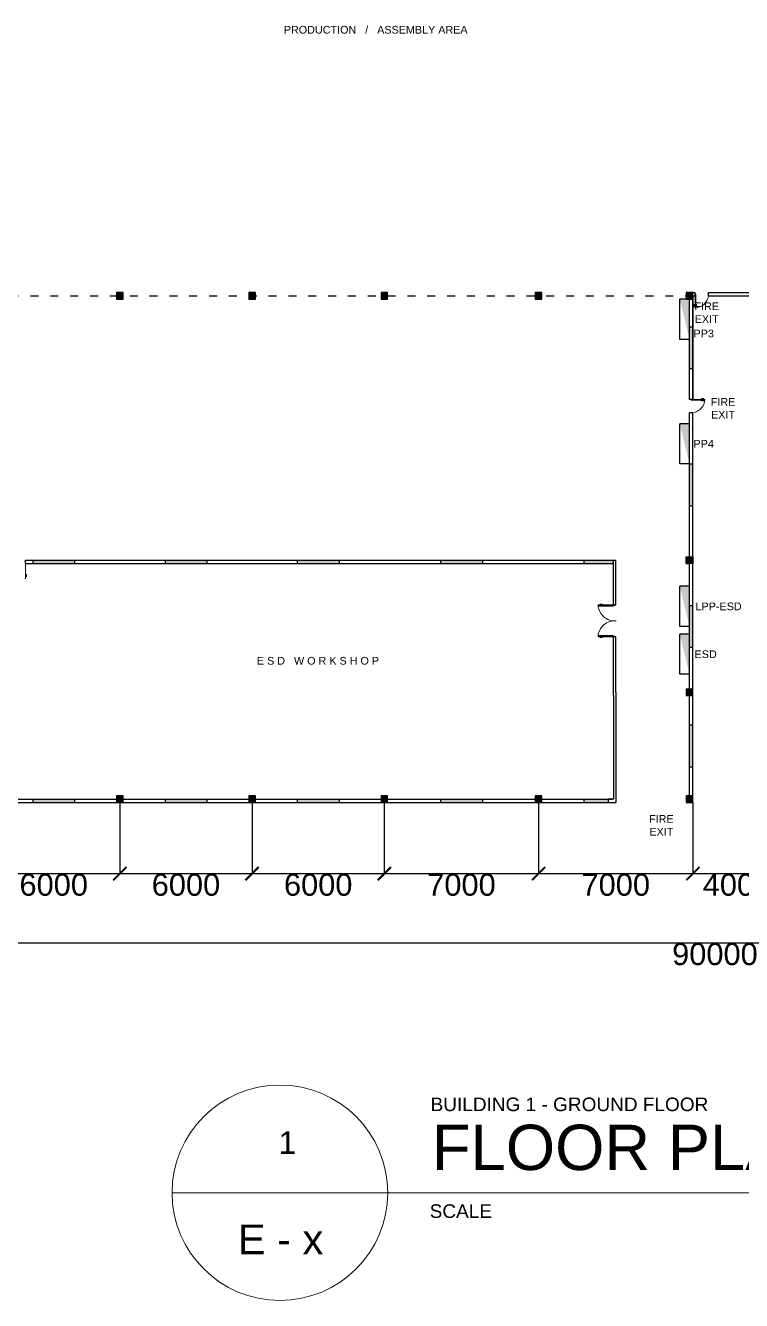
# Model space of a CAD drawing. Header units: millimetres. Extents: x 3339 to 2017737, y 4955 to 2748989.
# Drawn here: x 1005178 to 1037661, y 1216097 to 1273988 of the extents above; entities that cross this region are included whole.
import ezdxf

# ---------------------------------------------------------------- set-up
doc = ezdxf.new("R2010")
doc.units = ezdxf.units.MM
doc.header["$LTSCALE"] = 30
doc.linetypes.add('ACAD_ISO03W100', pattern=[30, 12, -18])
for name, color, linetype, lineweight in [('A-DETL-GENF', 92, 'Continuous', 13), ('A-DOOR', 31, 'Continuous', 13), ('MACH BLOCK', 41, 'Continuous', 5), ('TEXT MACHLAYOUT', 255, 'Continuous', 5)]:
    doc.layers.add(name, color=color, linetype=linetype, lineweight=lineweight)
doc.layers.add('broken line', color=7, linetype='ACAD_ISO03W100', plot=False)
for name, color, linetype in [('DIM LINES', 7, 'Continuous'), ('TEXT', 7, 'Continuous'), ('window', 92, 'Continuous')]:
    doc.layers.add(name, color=color, linetype=linetype)
doc.styles.get("Standard").update_dxf_attribs({"font": 'arial.ttf'})
doc.dimstyles.new('GREEN', dxfattribs={"dimtxt": 1000, "dimasz": 600, "dimexe": 0.18, "dimexo": 0.0625, "dimgap": 0.09, "dimtad": 2, "dimdec": 0, "dimzin": 0, "dimdsep": 46, "dimtxsty": 'Standard', "dimblk": 'ARCHTICK', "dimcen": 0.09, "dimclrd": 3, "dimclre": 3, "dimclrt": 2, "dimadec": 0, "dimazin": 0, "dimtfac": 1, "dimtdec": 0, "dimtofl": 0, "dimtmove": 0, "dimatfit": 3, "dimfxl": 1, "dimtolj": 1, "dimtzin": 0, "dimarcsym": 0})

# ---------------------------------------------------------------- blocks, each defined once
blk = doc.blocks.new('_ArchTick')
at = {"color": 0, "linetype": 'ByBlock', "const_width": 0.15}
blk.add_lwpolyline([(-0.5, -0.5), (0.5, 0.5)], dxfattribs=at)
blk = doc.blocks.new('*D885')
at = {"layer": 'Defpoints', "color": 0, "transparency": 16777216}
for p in [(991457, 1238709), (1081457, 1238709), (1081457, 1232330)]:
    blk.add_point(p, dxfattribs=at)
at = {"layer": 'DIM LINES', "color": 3, "linetype": 'ByBlock', "lineweight": -2, "transparency": 16777216}
for p, q in [((991457, 1238709), (991457, 1232329)), ((1081457, 1238709), (1081457, 1232329)), ((991457, 1232330), (1081457, 1232330))]:
    blk.add_line(p, q, dxfattribs=at)
at = {"layer": 'DIM LINES', "color": 3, "lineweight": -2, "transparency": 16777216, "xscale": 600, "yscale": 600, "zscale": 600, "rotation": 180}
blk.add_blockref('_ArchTick', (991457, 1232330), dxfattribs=at)
at = {"layer": 'DIM LINES', "color": 3, "lineweight": -2, "transparency": 16777216, "xscale": 600, "yscale": 600, "zscale": 600}
blk.add_blockref('_ArchTick', (1081457, 1232330), dxfattribs=at)
at = {"layer": 'DIM LINES', "color": 2, "transparency": 16777216, "insert": (1036457, 1231819), "char_height": 1000, "attachment_point": 5}
blk.add_mtext('\\A1;90000', dxfattribs=at)
blk = doc.blocks.new('*D802')
at = {"layer": 'Defpoints', "color": 0, "transparency": 16777216}
for p in [(1003457, 1238709), (1009457, 1238709), (1009457, 1235479)]:
    blk.add_point(p, dxfattribs=at)
at = {"layer": 'DIM LINES', "color": 3, "linetype": 'ByBlock', "lineweight": -2, "transparency": 16777216}
for p, q in [((1003457, 1238709), (1003457, 1235479)), ((1009457, 1238709), (1009457, 1235479)), ((1003457, 1235479), (1009457, 1235479))]:
    blk.add_line(p, q, dxfattribs=at)
at = {"layer": 'DIM LINES', "color": 3, "lineweight": -2, "transparency": 16777216, "xscale": 600, "yscale": 600, "zscale": 600, "rotation": 180}
blk.add_blockref('_ArchTick', (1003457, 1235479), dxfattribs=at)
at = {"layer": 'DIM LINES', "color": 3, "lineweight": -2, "transparency": 16777216, "xscale": 600, "yscale": 600, "zscale": 600}
blk.add_blockref('_ArchTick', (1009457, 1235479), dxfattribs=at)
at = {"layer": 'DIM LINES', "color": 2, "transparency": 16777216, "insert": (1006457, 1234968), "char_height": 1000, "attachment_point": 5}
blk.add_mtext('\\A1;6000', dxfattribs=at)
blk = doc.blocks.new('*D803')
at = {"layer": 'Defpoints', "color": 0, "transparency": 16777216}
for p in [(1009457, 1238709), (1015457, 1238709), (1015457, 1235479)]:
    blk.add_point(p, dxfattribs=at)
at = {"layer": 'DIM LINES', "color": 3, "linetype": 'ByBlock', "lineweight": -2, "transparency": 16777216}
for p, q in [((1009457, 1238709), (1009457, 1235479)), ((1015457, 1238709), (1015457, 1235479)), ((1009457, 1235479), (1015457, 1235479))]:
    blk.add_line(p, q, dxfattribs=at)
at = {"layer": 'DIM LINES', "color": 3, "lineweight": -2, "transparency": 16777216, "xscale": 600, "yscale": 600, "zscale": 600, "rotation": 180}
blk.add_blockref('_ArchTick', (1009457, 1235479), dxfattribs=at)
at = {"layer": 'DIM LINES', "color": 3, "lineweight": -2, "transparency": 16777216, "xscale": 600, "yscale": 600, "zscale": 600}
blk.add_blockref('_ArchTick', (1015457, 1235479), dxfattribs=at)
at = {"layer": 'DIM LINES', "color": 2, "transparency": 16777216, "insert": (1012457, 1234968), "char_height": 1000, "attachment_point": 5}
blk.add_mtext('\\A1;6000', dxfattribs=at)
blk = doc.blocks.new('*D804')
at = {"layer": 'Defpoints', "color": 0, "transparency": 16777216}
for p in [(1015457, 1238709), (1021457, 1238709), (1021457, 1235479)]:
    blk.add_point(p, dxfattribs=at)
at = {"layer": 'DIM LINES', "color": 3, "linetype": 'ByBlock', "lineweight": -2, "transparency": 16777216}
for p, q in [((1015457, 1238709), (1015457, 1235479)), ((1021457, 1238709), (1021457, 1235479)), ((1015457, 1235479), (1021457, 1235479))]:
    blk.add_line(p, q, dxfattribs=at)
at = {"layer": 'DIM LINES', "color": 3, "lineweight": -2, "transparency": 16777216, "xscale": 600, "yscale": 600, "zscale": 600, "rotation": 180}
blk.add_blockref('_ArchTick', (1015457, 1235479), dxfattribs=at)
at = {"layer": 'DIM LINES', "color": 3, "lineweight": -2, "transparency": 16777216, "xscale": 600, "yscale": 600, "zscale": 600}
blk.add_blockref('_ArchTick', (1021457, 1235479), dxfattribs=at)
at = {"layer": 'DIM LINES', "color": 2, "transparency": 16777216, "insert": (1018457, 1234968), "char_height": 1000, "attachment_point": 5}
blk.add_mtext('\\A1;6000', dxfattribs=at)
blk = doc.blocks.new('*D805')
at = {"layer": 'Defpoints', "color": 0, "transparency": 16777216}
for p in [(1021457, 1238709), (1028457, 1238709), (1028457, 1235479)]:
    blk.add_point(p, dxfattribs=at)
at = {"layer": 'DIM LINES', "color": 3, "linetype": 'ByBlock', "lineweight": -2, "transparency": 16777216}
for p, q in [((1021457, 1238709), (1021457, 1235479)), ((1028457, 1238709), (1028457, 1235479)), ((1021457, 1235479), (1028457, 1235479))]:
    blk.add_line(p, q, dxfattribs=at)
at = {"layer": 'DIM LINES', "color": 3, "lineweight": -2, "transparency": 16777216, "xscale": 600, "yscale": 600, "zscale": 600, "rotation": 180}
blk.add_blockref('_ArchTick', (1021457, 1235479), dxfattribs=at)
at = {"layer": 'DIM LINES', "color": 3, "lineweight": -2, "transparency": 16777216, "xscale": 600, "yscale": 600, "zscale": 600}
blk.add_blockref('_ArchTick', (1028457, 1235479), dxfattribs=at)
at = {"layer": 'DIM LINES', "color": 2, "transparency": 16777216, "insert": (1024957, 1234968), "char_height": 1000, "attachment_point": 5}
blk.add_mtext('\\A1;7000', dxfattribs=at)
blk = doc.blocks.new('*D806')
at = {"layer": 'Defpoints', "color": 0, "transparency": 16777216}
for p in [(1028457, 1238709), (1035457, 1238709), (1035457, 1235479)]:
    blk.add_point(p, dxfattribs=at)
at = {"layer": 'DIM LINES', "color": 3, "linetype": 'ByBlock', "lineweight": -2, "transparency": 16777216}
for p, q in [((1028457, 1238709), (1028457, 1235479)), ((1035457, 1238709), (1035457, 1235479)), ((1028457, 1235479), (1035457, 1235479))]:
    blk.add_line(p, q, dxfattribs=at)
at = {"layer": 'DIM LINES', "color": 3, "lineweight": -2, "transparency": 16777216, "xscale": 600, "yscale": 600, "zscale": 600, "rotation": 180}
blk.add_blockref('_ArchTick', (1028457, 1235479), dxfattribs=at)
at = {"layer": 'DIM LINES', "color": 3, "lineweight": -2, "transparency": 16777216, "xscale": 600, "yscale": 600, "zscale": 600}
blk.add_blockref('_ArchTick', (1035457, 1235479), dxfattribs=at)
at = {"layer": 'DIM LINES', "color": 2, "transparency": 16777216, "insert": (1031957, 1234968), "char_height": 1000, "attachment_point": 5}
blk.add_mtext('\\A1;7000', dxfattribs=at)
blk = doc.blocks.new('*D807')
at = {"layer": 'Defpoints', "color": 0, "transparency": 16777216}
for p in [(1035457, 1238709), (1039457, 1238709), (1039457, 1235479)]:
    blk.add_point(p, dxfattribs=at)
at = {"layer": 'DIM LINES', "color": 3, "linetype": 'ByBlock', "lineweight": -2, "transparency": 16777216}
for p, q in [((1035457, 1238709), (1035457, 1235479)), ((1039457, 1238709), (1039457, 1235479)), ((1035457, 1235479), (1039457, 1235479))]:
    blk.add_line(p, q, dxfattribs=at)
at = {"layer": 'DIM LINES', "color": 3, "lineweight": -2, "transparency": 16777216, "xscale": 600, "yscale": 600, "zscale": 600, "rotation": 180}
blk.add_blockref('_ArchTick', (1035457, 1235479), dxfattribs=at)
at = {"layer": 'DIM LINES', "color": 3, "lineweight": -2, "transparency": 16777216, "xscale": 600, "yscale": 600, "zscale": 600}
blk.add_blockref('_ArchTick', (1039457, 1235479), dxfattribs=at)
at = {"layer": 'DIM LINES', "color": 2, "transparency": 16777216, "insert": (1037457, 1234968), "char_height": 1000, "attachment_point": 5}
blk.add_mtext('\\A1;4000', dxfattribs=at)
blk = doc.blocks.new('Poste with lines')
h = blk.add_hatch(color=2)
h.dxf.hatch_style = 1
h.paths.add_polyline_path([(13203, 12318), (12903, 12318), (12903, 12018), (13203, 12018)])
at = {"color": 0}
for p, q in [((12903, 12018), (12903, 12318)), ((12903, 12318), (13203, 12318)), ((12903, 12018), (12903, 12168)), ((13203, 12318), (13203, 12018)), ((12903, 12018), (13053, 12018)), ((13053, 12018), (12903, 12018)), ((13203, 12018), (12903, 12018))]:
    blk.add_line(p, q, dxfattribs=at)

msp = doc.modelspace()

# ---------------------------------------------------------------- hatches: boundary and pattern name
h = msp.add_hatch(color=2)
h.dxf.hatch_style = 1
h.paths.add_polyline_path([(1009606.627, 1261859.357), (1009306.627, 1261859.357), (1009306.627, 1261559.357), (1009606.627, 1261559.357)])
h = msp.add_hatch(color=2)
h.dxf.hatch_style = 1
h.paths.add_polyline_path([(1015606.627, 1261859.357), (1015306.627, 1261859.357), (1015306.627, 1261559.357), (1015606.627, 1261559.357)])
h = msp.add_hatch(color=2)
h.dxf.hatch_style = 1
h.paths.add_polyline_path([(1021606.627, 1261859.357), (1021306.627, 1261859.357), (1021306.627, 1261559.357), (1021606.627, 1261559.357)])
h = msp.add_hatch(color=2)
h.dxf.hatch_style = 1
h.paths.add_polyline_path([(1028606.627, 1261859.357), (1028306.627, 1261859.357), (1028306.627, 1261559.357), (1028606.627, 1261559.357)])
at = {"true_color": 0xf8d731}
h = msp.add_hatch(color=40, dxfattribs=at)
h.dxf.hatch_style = 1
h.paths.add_polyline_path([(1035306.627, 1261559.177), (1034856.627, 1261559.177), (1035306.627, 1259734.177)])
h = msp.add_hatch(color=2)
h.dxf.hatch_style = 1
h.paths.add_polyline_path([(1035456.627, 1261859.357), (1035156.627, 1261859.357), (1035156.627, 1261559.357), (1035456.627, 1261559.357)])
h = msp.add_hatch(color=40, dxfattribs=at)
h.dxf.hatch_style = 1
h.paths.add_polyline_path([(1035306.627, 1255907.709), (1034856.627, 1255907.709), (1035306.627, 1254082.709)])
h = msp.add_hatch(color=40, dxfattribs=at)
h.dxf.hatch_style = 1
h.paths.add_polyline_path([(1035306.627, 1248525.133), (1034856.627, 1248525.133), (1035306.627, 1246700.133)])
h = msp.add_hatch(color=40, dxfattribs=at)
h.dxf.hatch_style = 1
h.paths.add_polyline_path([(1035306.627, 1246353.152), (1034856.627, 1246353.152), (1035306.627, 1244528.152)])
h = msp.add_hatch(color=2)
h.dxf.hatch_style = 1
h.paths.add_polyline_path([(1035456.627, 1243859.357), (1035156.627, 1243859.357), (1035156.627, 1243559.357), (1035456.627, 1243559.357)])
h = msp.add_hatch(color=2)
h.dxf.hatch_style = 1
h.paths.add_polyline_path([(1009606.627, 1239009.357), (1009306.627, 1239009.357), (1009306.627, 1238709.357), (1009606.627, 1238709.357)])
h = msp.add_hatch(color=2)
h.dxf.hatch_style = 1
h.paths.add_polyline_path([(1015606.627, 1239009.357), (1015306.627, 1239009.357), (1015306.627, 1238709.357), (1015606.627, 1238709.357)])
h = msp.add_hatch(color=2)
h.dxf.hatch_style = 1
h.paths.add_polyline_path([(1021606.627, 1239009.357), (1021306.627, 1239009.357), (1021306.627, 1238709.357), (1021606.627, 1238709.357)])
h = msp.add_hatch(color=2)
h.dxf.hatch_style = 1
h.paths.add_polyline_path([(1028606.627, 1239009.357), (1028306.627, 1239009.357), (1028306.627, 1238709.357), (1028606.627, 1238709.357)])
h = msp.add_hatch(color=2)
h.dxf.hatch_style = 1
h.paths.add_polyline_path([(1035456.627, 1239009.357), (1035156.627, 1239009.357), (1035156.627, 1238709.357), (1035456.627, 1238709.357)])
at = {"layer": 'window'}
h = msp.add_hatch(dxfattribs=at)
h.set_pattern_fill('ANSI31', color=256)
h.set_pattern_definition([(45, (990403.13611, 1250192.71543), (-0.08838834765, 0.08838834765), [])])
h.paths.add_polyline_path([(1035456.627, 1260310.826), (1035306.627, 1260310.826), (1035306.627, 1258410.826), (1035456.627, 1258410.826)])
h = msp.add_hatch(dxfattribs=at)
h.set_pattern_fill('ANSI31', color=256)
h.set_pattern_definition([(45, (990403.13611, 1243964.77762), (-0.08838834765, 0.08838834765), [])])
h.paths.add_polyline_path([(1035456.627, 1254082.889), (1035306.627, 1254082.889), (1035306.627, 1252182.889), (1035456.627, 1252182.889)])
h = msp.add_hatch(color=256, dxfattribs=at)
h.dxf.hatch_style = 1
h.paths.add_polyline_path([(995406.627, 1238859.357), (993506.627, 1238859.357), (993506.627, 1238709.357), (995406.627, 1238709.357)])
h.paths.add_polyline_path([(1001406.627, 1238859.357), (999506.627, 1238859.357), (999506.627, 1238709.357), (1000456.627, 1238709.357), (1001406.627, 1238709.357)])
h.paths.add_polyline_path([(1007406.627, 1238859.357), (1005506.627, 1238859.357), (1005506.627, 1238709.357), (1007406.627, 1238709.357)])
h.paths.add_polyline_path([(1013406.627, 1238859.357), (1011506.627, 1238859.357), (1011506.627, 1238709.357), (1013406.627, 1238709.357)])
h.paths.add_polyline_path([(1019406.627, 1238859.357), (1017506.627, 1238859.357), (1017506.627, 1238709.357), (1019406.627, 1238709.357)])
h.paths.add_polyline_path([(1025906.627, 1238859.357), (1024006.627, 1238859.357), (1024006.627, 1238709.357), (1025906.627, 1238709.357)])
h.paths.add_polyline_path([(1031606.627, 1238859.357), (1030506.627, 1238859.357), (1030506.627, 1238709.357), (1031606.627, 1238709.357)])
h.paths.add_polyline_path([(1031856.627, 1249709.357), (1030506.627, 1249709.357), (1030506.627, 1249559.357), (1031856.627, 1249559.357)])
h.paths.add_polyline_path([(1025906.627, 1249709.357), (1024006.627, 1249709.357), (1024006.627, 1249559.357), (1025906.627, 1249559.357)])
h.paths.add_polyline_path([(1019406.627, 1249709.357), (1017506.627, 1249709.357), (1017506.627, 1249559.357), (1019406.627, 1249559.357)])
h.paths.add_polyline_path([(1013406.627, 1249709.357), (1011506.627, 1249709.357), (1011506.627, 1249559.357), (1013406.627, 1249559.357)])
h.paths.add_polyline_path([(1007406.627, 1249709.357), (1005506.627, 1249709.357), (1005506.627, 1249559.357), (1007406.627, 1249559.357)])
h.paths.add_polyline_path([(1000051.358, 1249709.357), (997606.627, 1249709.357), (997606.627, 1249559.357), (1000051.358, 1249559.357)])
h = msp.add_hatch(dxfattribs=at)
h.set_pattern_fill('ANSI31', color=256)
h.set_pattern_definition([(45, (990403.13611, 1237541.24652), (-0.08838834765, 0.08838834765), [])])
h.paths.add_polyline_path([(1035456.627, 1247659.357), (1035306.627, 1247659.357), (1035306.627, 1245759.357), (1035456.627, 1245759.357)])
h = msp.add_hatch(dxfattribs=at)
h.set_pattern_fill('ANSI31', color=256)
h.set_pattern_definition([(45, (990403.13611, 1232116.24652), (-0.08838834765, 0.08838834765), [])])
h.paths.add_polyline_path([(1035456.627, 1242234.357), (1035306.627, 1242234.357), (1035306.627, 1240334.357), (1035456.627, 1240334.357)])

# ---------------------------------------------------------------- linework, layer by layer
for p, q in [((1034856.627, 1259734.177), (1034856.627, 1261559.177)), ((1035306.627, 1261559.177), (1034856.627, 1261559.177)), ((1035306.627, 1261709.357), (1035456.627, 1261709.357)), ((1035306.627, 1259734.177), (1035306.627, 1261559.177)), ((1035456.627, 1261709.357), (1035456.627, 1261559.357)), ((1035456.627, 1261709.357), (1035556.627, 1261709.357)), ((1035456.627, 1261559.357), (1035456.627, 1257012.295)), ((1035556.627, 1261709.357), (1035556.627, 1261859.357)), ((1036162.503, 1261709.357), (1036162.503, 1261859.357)), ((1035306.627, 1259734.177), (1034856.627, 1259734.177)), ((1035456.627, 1257012.295), (1035306.627, 1257012.295)), ((1035456.627, 1256406.42), (1035306.627, 1256406.42)), ((1034856.627, 1254082.709), (1034856.627, 1255907.709)), ((1035306.627, 1255907.709), (1034856.627, 1255907.709)), ((1035306.627, 1254082.709), (1035306.627, 1255907.709)), ((1035306.627, 1254082.709), (1034856.627, 1254082.709)), ((1005178.127, 1249559.357), (1005178.127, 1249709.357)), ((1005178.127, 1249709.357), (1005206.627, 1249709.357)), ((1005206.627, 1249559.357), (1005178.127, 1249559.357)), ((1034856.627, 1246700.133), (1034856.627, 1248525.133)), ((1035306.627, 1248525.133), (1034856.627, 1248525.133)), ((1035306.627, 1246700.133), (1035306.627, 1248525.133)), ((1031856.627, 1247709.357), (1031856.627, 1247680.857)), ((1031856.627, 1247680.857), (1031956.627, 1247680.857)), ((1031956.627, 1247680.857), (1031956.627, 1247709.357)), ((1035306.627, 1246700.133), (1034856.627, 1246700.133)), ((1031856.627, 1246237.857), (1031856.627, 1246209.357)), ((1031956.627, 1246209.357), (1031956.627, 1246237.857)), ((1034856.627, 1244528.152), (1034856.627, 1246353.152)), ((1035306.627, 1246353.152), (1034856.627, 1246353.152)), ((1035306.627, 1244528.152), (1035306.627, 1246353.152)), ((1035306.627, 1244528.152), (1034856.627, 1244528.152)), ((1035456.627, 1243859.357), (1035306.627, 1243859.357)), ((1035456.627, 1243709.357), (1035456.627, 1243859.357)), ((1035456.627, 1243559.357), (1035456.627, 1243709.357)), ((1035456.627, 1239009.357), (1035456.627, 1243559.357)), ((991456.627, 1238709.357), (1031956.627, 1238709.357)), ((1021456.627, 1238709.357), (1028456.627, 1238709.357)), ((1035306.627, 1238709.357), (1035456.627, 1238709.357))]:
    msp.add_line(p, q)
at = {"color": 0}
for p, q in [((1035306.627, 1257012.295), (1035306.627, 1261859.357)), ((1035306.627, 1261859.357), (1035556.627, 1261859.357)), ((1035456.627, 1257012.295), (1035456.627, 1261709.357)), ((1035456.627, 1261709.357), (1035556.627, 1261709.357)), ((1036162.503, 1261859.357), (1039456.627, 1261859.357)), ((1036162.503, 1261709.357), (1039456.627, 1261709.357)), ((1035306.627, 1238709.357), (1035306.627, 1256406.42)), ((1035456.627, 1238709.357), (1035456.627, 1256406.42)), ((1005178.127, 1249559.357), (1031856.627, 1249559.357)), ((1005206.627, 1249709.357), (1031956.627, 1249709.357)), ((1031856.627, 1247709.357), (1031856.627, 1249709.357)), ((1031956.627, 1247709.357), (1031956.627, 1249709.357)), ((1031856.627, 1243559.357), (1031856.627, 1246237.857)), ((1031956.627, 1246237.857), (1031856.627, 1246237.857)), ((1031956.627, 1243709.357), (1031956.627, 1246237.857)), ((1031856.627, 1243559.357), (1031856.627, 1238859.357)), ((1031956.627, 1243709.357), (1031956.627, 1238709.357)), ((1035456.627, 1239009.357), (1035306.627, 1239009.357)), ((1035456.627, 1238859.357), (1035456.627, 1239009.357)), ((991456.627, 1238709.357), (1031956.627, 1238709.357)), ((1003606.627, 1238859.357), (1031806.627, 1238859.357)), ((1031856.627, 1238859.357), (1031606.627, 1238859.357)), ((1035306.627, 1238859.357), (1035456.627, 1238859.357)), ((1035306.627, 1238709.357), (1035456.627, 1238709.357)), ((1035306.627, 1238709.357), (1035456.627, 1238709.357))]:
    msp.add_line(p, q, dxfattribs=at)
for points in [[(1009606.627, 1261859.357), (1009306.627, 1261859.357), (1009306.627, 1261559.357), (1009606.627, 1261559.357), (1009606.627, 1261859.357)], [(1015606.627, 1261859.357), (1015306.627, 1261859.357), (1015306.627, 1261559.357), (1015606.627, 1261559.357), (1015606.627, 1261859.357)], [(1021606.627, 1261859.357), (1021306.627, 1261859.357), (1021306.627, 1261559.357), (1021606.627, 1261559.357), (1021606.627, 1261859.357)], [(1028606.627, 1261859.357), (1028306.627, 1261859.357), (1028306.627, 1261559.357), (1028606.627, 1261559.357), (1028606.627, 1261859.357)], [(1035456.627, 1261859.357), (1035156.627, 1261859.357), (1035156.627, 1261559.357), (1035456.627, 1261559.357), (1035456.627, 1261859.357)], [(1035456.627, 1243859.357), (1035156.627, 1243859.357), (1035156.627, 1243559.357), (1035456.627, 1243559.357), (1035456.627, 1243859.357)], [(1009606.627, 1239009.357), (1009306.627, 1239009.357), (1009306.627, 1238709.357), (1009606.627, 1238709.357), (1009606.627, 1239009.357)], [(1015606.627, 1239009.357), (1015306.627, 1239009.357), (1015306.627, 1238709.357), (1015606.627, 1238709.357), (1015606.627, 1239009.357)], [(1021606.627, 1239009.357), (1021306.627, 1239009.357), (1021306.627, 1238709.357), (1021606.627, 1238709.357), (1021606.627, 1239009.357)], [(1028606.627, 1239009.357), (1028306.627, 1239009.357), (1028306.627, 1238709.357), (1028606.627, 1238709.357), (1028606.627, 1239009.357)], [(1035456.627, 1239009.357), (1035156.627, 1239009.357), (1035156.627, 1238709.357), (1035456.627, 1238709.357), (1035456.627, 1239009.357)]]:
    msp.add_lwpolyline(points, close=True)
at = {"layer": 'A-DETL-GENF'}
for p, q in [((1035518.527, 1261324.95), (1035518.527, 1261263.145)), ((1035532.898, 1261324.95), (1035518.527, 1261324.95)), ((1035527.112, 1261316.059), (1035518.527, 1261324.645)), ((1035518.527, 1261263.145), (1035527.112, 1261263.145)), ((1035528.052, 1261263.145), (1035518.527, 1261263.145)), ((1035518.527, 1261263.145), (1035518.527, 1261234.57)), ((1035518.527, 1261234.57), (1035528.052, 1261234.57)), ((1035527.112, 1261263.145), (1035527.112, 1261316.059)), ((1035527.112, 1261316.059), (1035532.898, 1261316.059)), ((1035528.052, 1261234.57), (1035528.052, 1261263.145)), ((1035528.052, 1261260.764), (1035528.052, 1261236.951)), ((1035551.864, 1261260.764), (1035528.052, 1261260.764)), ((1035528.052, 1261236.951), (1035551.864, 1261236.951)), ((1035532.898, 1261316.059), (1035532.898, 1261324.95)), ((1035556.627, 1261291.72), (1035551.864, 1261286.957)), ((1035551.864, 1261286.957), (1035551.864, 1261210.757)), ((1035551.864, 1261236.951), (1035551.864, 1261260.764)), ((1035551.864, 1261210.757), (1035556.627, 1261205.995)), ((1035556.627, 1261205.995), (1035556.627, 1261291.72)), ((1035591.389, 1261286.957), (1035586.627, 1261291.72)), ((1035586.627, 1261291.72), (1035586.627, 1261205.995)), ((1035586.627, 1261205.995), (1035591.389, 1261210.757)), ((1035591.389, 1261210.757), (1035591.389, 1261286.957)), ((1035615.202, 1261260.764), (1035591.389, 1261260.764)), ((1035591.389, 1261260.764), (1035591.389, 1261236.951)), ((1035591.389, 1261236.951), (1035615.202, 1261236.951)), ((1035624.727, 1261324.95), (1035610.356, 1261324.95)), ((1035610.356, 1261324.95), (1035610.356, 1261316.059)), ((1035610.356, 1261316.059), (1035616.142, 1261316.059)), ((1035615.202, 1261263.145), (1035615.202, 1261234.57)), ((1035624.727, 1261263.145), (1035615.202, 1261263.145)), ((1035615.202, 1261236.951), (1035615.202, 1261260.764)), ((1035615.202, 1261234.57), (1035624.727, 1261234.57)), ((1035616.142, 1261316.059), (1035624.727, 1261324.645)), ((1035616.142, 1261316.059), (1035616.142, 1261263.145)), ((1035616.142, 1261263.145), (1035624.727, 1261263.145)), ((1035624.727, 1261263.145), (1035624.727, 1261324.95)), ((1035624.727, 1261234.57), (1035624.727, 1261263.145)), ((1035841.034, 1257050.395), (1035902.839, 1257050.395)), ((1035841.034, 1257036.025), (1035841.034, 1257050.395)), ((1035849.925, 1257036.025), (1035841.034, 1257036.025)), ((1035841.034, 1256944.195), (1035841.034, 1256958.566)), ((1035841.034, 1256958.566), (1035849.925, 1256958.566)), ((1035902.839, 1256944.195), (1035841.034, 1256944.195)), ((1035849.925, 1257041.81), (1035841.34, 1257050.395)), ((1035849.925, 1256952.781), (1035841.34, 1256944.195)), ((1035902.839, 1257041.81), (1035849.925, 1257041.81)), ((1035849.925, 1257041.81), (1035849.925, 1257036.025)), ((1035849.925, 1256958.566), (1035849.925, 1256952.781)), ((1035849.925, 1256952.781), (1035902.839, 1256952.781)), ((1035874.264, 1257012.295), (1035879.027, 1257017.058)), ((1035959.989, 1257012.295), (1035874.264, 1257012.295)), ((1035879.027, 1256977.533), (1035874.264, 1256982.295)), ((1035874.264, 1256982.295), (1035959.989, 1256982.295)), ((1035879.027, 1257017.058), (1035955.227, 1257017.058)), ((1035955.227, 1256977.533), (1035879.027, 1256977.533)), ((1035902.839, 1257050.395), (1035902.839, 1257041.81)), ((1035902.839, 1257040.87), (1035902.839, 1257050.395)), ((1035902.839, 1257050.395), (1035931.414, 1257050.395)), ((1035931.414, 1257040.87), (1035902.839, 1257040.87)), ((1035902.839, 1256953.72), (1035931.414, 1256953.72)), ((1035902.839, 1256944.195), (1035902.839, 1256953.72)), ((1035902.839, 1256952.781), (1035902.839, 1256944.195)), ((1035931.414, 1256944.195), (1035902.839, 1256944.195)), ((1035905.221, 1257040.87), (1035929.033, 1257040.87)), ((1035905.221, 1257017.058), (1035905.221, 1257040.87)), ((1035929.033, 1257017.058), (1035905.221, 1257017.058)), ((1035905.221, 1256953.72), (1035905.221, 1256977.533)), ((1035905.221, 1256977.533), (1035929.033, 1256977.533)), ((1035929.033, 1256953.72), (1035905.221, 1256953.72)), ((1035929.033, 1257040.87), (1035929.033, 1257017.058)), ((1035929.033, 1256977.533), (1035929.033, 1256953.72)), ((1035931.414, 1257050.395), (1035931.414, 1257040.87)), ((1035931.414, 1256953.72), (1035931.414, 1256944.195)), ((1035955.227, 1257017.058), (1035959.989, 1257012.295)), ((1035959.989, 1256982.295), (1035955.227, 1256977.533)), ((1005178.127, 1248944.62), (1005178.127, 1249030.345)), ((1005178.127, 1249030.345), (1005182.889, 1249025.582)), ((1005182.889, 1248949.382), (1005178.127, 1248944.62)), ((1005182.889, 1249025.582), (1005182.889, 1248949.382)), ((1005182.889, 1248975.576), (1005182.889, 1248999.389)), ((1005182.889, 1248999.389), (1005206.702, 1248999.389)), ((1005206.702, 1248975.576), (1005182.889, 1248975.576)), ((1005201.856, 1249054.684), (1005201.856, 1249063.575)), ((1005201.856, 1249063.575), (1005216.227, 1249063.575)), ((1005207.642, 1249054.684), (1005201.856, 1249054.684)), ((1005206.702, 1249001.77), (1005216.227, 1249001.77)), ((1005206.702, 1248973.195), (1005206.702, 1249001.77)), ((1005206.702, 1248999.389), (1005206.702, 1248975.576)), ((1005216.227, 1248973.195), (1005206.702, 1248973.195)), ((1005207.642, 1249054.684), (1005216.227, 1249063.27)), ((1005207.642, 1249001.77), (1005207.642, 1249054.684)), ((1005216.227, 1249001.77), (1005207.642, 1249001.77)), ((1005216.227, 1249063.575), (1005216.227, 1249001.77)), ((1005216.227, 1249001.77), (1005216.227, 1248973.195)), ((1031845.921, 1247650.857), (1031196.421, 1247650.857)), ((1031196.421, 1247650.857), (1031196.421, 1247628.357)), ((1031196.421, 1247628.357), (1031845.921, 1247628.357)), ((1031221.652, 1247685.62), (1031216.889, 1247680.857)), ((1031216.889, 1247680.857), (1031302.614, 1247680.857)), ((1031297.852, 1247685.62), (1031221.652, 1247685.62)), ((1031274.039, 1247718.957), (1031245.464, 1247718.957)), ((1031245.464, 1247718.957), (1031245.464, 1247709.432)), ((1031245.464, 1247709.432), (1031274.039, 1247709.432)), ((1031271.658, 1247709.432), (1031247.846, 1247709.432)), ((1031247.846, 1247709.432), (1031247.846, 1247685.62)), ((1031247.846, 1247685.62), (1031271.658, 1247685.62)), ((1031271.658, 1247685.62), (1031271.658, 1247709.432)), ((1031335.845, 1247718.957), (1031274.039, 1247718.957)), ((1031274.039, 1247718.957), (1031274.039, 1247710.372)), ((1031274.039, 1247709.432), (1031274.039, 1247718.957)), ((1031274.039, 1247710.372), (1031326.954, 1247710.372)), ((1031302.614, 1247680.857), (1031297.852, 1247685.62)), ((1031326.954, 1247710.372), (1031335.539, 1247718.957)), ((1031326.954, 1247710.372), (1031326.954, 1247704.587)), ((1031326.954, 1247704.587), (1031335.845, 1247704.587)), ((1031335.845, 1247704.587), (1031335.845, 1247718.957)), ((1031845.921, 1247628.357), (1031845.921, 1247650.857)), ((1031196.421, 1246290.357), (1031845.921, 1246290.357)), ((1031196.421, 1246267.857), (1031196.421, 1246290.357)), ((1031845.921, 1246267.857), (1031196.421, 1246267.857)), ((1031216.889, 1246237.857), (1031302.614, 1246237.857)), ((1031221.652, 1246233.095), (1031216.889, 1246237.857)), ((1031297.852, 1246233.095), (1031221.652, 1246233.095)), ((1031245.464, 1246199.757), (1031245.464, 1246209.282)), ((1031245.464, 1246209.282), (1031274.039, 1246209.282)), ((1031274.039, 1246199.757), (1031245.464, 1246199.757)), ((1031247.846, 1246209.282), (1031247.846, 1246233.095)), ((1031247.846, 1246233.095), (1031271.658, 1246233.095)), ((1031271.658, 1246209.282), (1031247.846, 1246209.282)), ((1031271.658, 1246233.095), (1031271.658, 1246209.282)), ((1031274.039, 1246209.282), (1031274.039, 1246199.757)), ((1031274.039, 1246199.757), (1031274.039, 1246208.343)), ((1031274.039, 1246208.343), (1031326.954, 1246208.343)), ((1031335.845, 1246199.757), (1031274.039, 1246199.757)), ((1031302.614, 1246237.857), (1031297.852, 1246233.095)), ((1031326.954, 1246208.343), (1031326.954, 1246214.128)), ((1031326.954, 1246214.128), (1031335.845, 1246214.128)), ((1031326.954, 1246208.343), (1031335.539, 1246199.757)), ((1031335.845, 1246214.128), (1031335.845, 1246199.757)), ((1031845.921, 1246290.357), (1031845.921, 1246267.857))]:
    msp.add_line(p, q, dxfattribs=at)
at = {"layer": 'A-DOOR', "lineweight": 18}
for p, q in [((1035586.627, 1261784.357), (1035556.627, 1261784.357)), ((1035556.627, 1261784.357), (1035556.627, 1261173.857)), ((1035586.627, 1261173.857), (1035586.627, 1261784.357)), ((1035556.627, 1261173.857), (1035586.627, 1261173.857)), ((1035381.627, 1256982.295), (1035381.627, 1257012.295)), ((1035381.627, 1257012.295), (1035992.127, 1257012.295)), ((1035992.127, 1256982.295), (1035381.627, 1256982.295)), ((1035992.127, 1257012.295), (1035992.127, 1256982.295)), ((1005178.127, 1249634.357), (1005148.127, 1249634.357)), ((1005178.127, 1249634.357), (1005178.127, 1248884.357)), ((1005178.127, 1248884.357), (1005148.127, 1248884.357)), ((1031906.627, 1247680.857), (1031156.627, 1247680.857)), ((1031156.627, 1247680.857), (1031156.627, 1247650.857)), ((1031156.627, 1247650.857), (1031906.627, 1247650.857)), ((1031906.627, 1247680.857), (1031906.627, 1247650.857)), ((1031156.627, 1246237.857), (1031156.627, 1246267.857)), ((1031156.627, 1246267.857), (1031906.627, 1246267.857)), ((1031906.627, 1246237.857), (1031156.627, 1246237.857)), ((1031906.627, 1246237.857), (1031906.627, 1246267.857))]:
    msp.add_line(p, q, dxfattribs=at)
at = {"layer": 'A-DOOR'}
for centre, radius, start, end in [((1035556.627, 1261784.357), 610.5, 270, 352.94338002), ((1035381.627, 1257012.295), 610.5, 277.05661998, 0), ((1031915.891, 1247716.615), 760.105, 182.69634992, 274.96130703), ((1031915.891, 1246202.1), 760.105, 85.03869297, 177.30365008)]:
    msp.add_arc(centre, radius, start, end, dxfattribs=at)
at = {"layer": 'broken line'}
msp.add_line((1003606.627, 1261709.537), (1035156.627, 1261709.537), dxfattribs=at)
at = {"layer": 'MACH BLOCK', "color": 85, "true_color": 0x58ba48}
msp.add_line((1011828.609, 1220988.441), (1061214.972, 1220988.441), dxfattribs=at)
at = {"layer": 'MACH BLOCK'}
msp.add_line((1011831.867, 1220988.441), (1011828.609, 1220988.441), dxfattribs=at)
at = {"layer": 'MACH BLOCK', "color": 85, "true_color": 0x58ba48}
msp.add_circle((1016720.156, 1220988.441), 4891.546, dxfattribs=at)
at = {"layer": 'window'}
for p, q in [((1035306.627, 1260310.826), (1035456.627, 1260310.826)), ((1035306.627, 1258410.826), (1035456.627, 1258410.826)), ((1035306.627, 1254082.889), (1035456.627, 1254082.889)), ((1035306.627, 1252182.889), (1035456.627, 1252182.889)), ((1005506.627, 1249709.357), (1005506.627, 1249559.357)), ((1007406.627, 1249709.357), (1007406.627, 1249559.357)), ((1011506.627, 1249709.357), (1011506.627, 1249559.357)), ((1013406.627, 1249709.357), (1013406.627, 1249559.357)), ((1017506.627, 1249709.357), (1017506.627, 1249559.357)), ((1019406.627, 1249709.357), (1019406.627, 1249559.357)), ((1024006.627, 1249709.357), (1024006.627, 1249559.357)), ((1025906.627, 1249709.357), (1025906.627, 1249559.357)), ((1030506.627, 1249709.357), (1030506.627, 1249559.357)), ((1031856.627, 1249559.357), (1031856.627, 1249709.357)), ((1035306.627, 1247659.357), (1035456.627, 1247659.357)), ((1035306.627, 1245759.357), (1035456.627, 1245759.357)), ((1035306.627, 1242234.357), (1035456.627, 1242234.357)), ((1035306.627, 1240334.357), (1035456.627, 1240334.357)), ((1005506.627, 1238859.357), (1005506.627, 1238709.357)), ((1007406.627, 1238859.357), (1007406.627, 1238709.357)), ((1011506.627, 1238859.357), (1011506.627, 1238709.357)), ((1013406.627, 1238859.357), (1013406.627, 1238709.357)), ((1017506.627, 1238859.357), (1017506.627, 1238709.357)), ((1019406.627, 1238859.357), (1019406.627, 1238709.357)), ((1024006.627, 1238859.357), (1024006.627, 1238709.357)), ((1025906.627, 1238859.357), (1025906.627, 1238709.357)), ((1030506.627, 1238859.357), (1030506.627, 1238709.357)), ((1031606.627, 1238859.357), (1031606.627, 1238709.357))]:
    msp.add_line(p, q, dxfattribs=at)

# ---------------------------------------------------------------- block references
at = {"color": 0}
msp.add_blockref('Poste with lines', (1022253.136, 1237541.247), dxfattribs=at)

# ---------------------------------------------------------------- texts
at = {"layer": 'TEXT', "char_height": 350, "attachment_point": 1}
for s, width, insert in [('\\pxqc;PRODUCTION   /   ASSEMBLY AREA', 10191.25721, (1015969.822, 1273969.326)), ('\\pxqc;FIRE EXIT', 1254.53393, (1035456.627, 1261416.718)), ('\\pxqc;FIRE EXIT', 1254.53393, (1036196.74, 1257074.682)), ('\\pxqc;E S D   W O R K S H O P ', 5844.30005, (1015524.223, 1245318.732)), ('\\pxqc;FIRE EXIT', 1254.53393, (1033398.439, 1238139.79))]:
    msp.add_mtext_dynamic_manual_height_columns(s, width=width, gutter_width=0, heights=[1406.025], dxfattribs=dict(at, insert=insert))
at = {"layer": 'TEXT', "color": 40, "true_color": 0xf8d731, "char_height": 350, "attachment_point": 1}
for s, width, insert in [('\\pxqc;PP3', 837.91337, (1035528.403, 1260177.637)), ('\\pxqc;PP4', 837.91337, (1035528.403, 1255170.925)), ('\\pxqc;LPP-ESD', 2190.43386, (1035528.403, 1247788.349)), ('\\pxqc;ESD', 1015.29176, (1035528.403, 1245616.368))]:
    msp.add_mtext_dynamic_manual_height_columns(s, width=width, gutter_width=0, heights=[0], dxfattribs=dict(at, insert=insert))
at = {"layer": 'TEXT MACHLAYOUT', "attachment_point": 1}
for s, width, gutter_width, heights, insert, char_height in [('BUILDING 1 - GROUND FLOOR', 13243.68174, 3086.648, [0], (1023555.711, 1225311.551), 617.32954), ('FLOOR PLAN  LAYOUT', 34622.34682, 10288.826, [9272.543], (1023616.223, 1224079.131), 2057.76512), ('1', 2882.53405, 3086.648, [0], (1016656.8, 1223781.566), 1028.883), ('SCALE', 2737.46449, 3086.648, [0], (1023514.355, 1220463.649), 617.3295), ('E - x', 5338.44849, 3086.648, [735.418], (1014807.147, 1219546.969), 1352.3058)]:
    msp.add_mtext_dynamic_manual_height_columns(s, width=width, gutter_width=gutter_width, heights=heights, dxfattribs=dict(at, insert=insert, char_height=char_height))

# ---------------------------------------------------------------- dimensions: what is measured, and where the dimension line sits
at = {"layer": 'DIM LINES', "color": 0}
for base, p1, p2, picture, middle in [((1081456.627, 1232329.59), (991456.627, 1238709.357), (1081456.627, 1238709.357), '*D885', (1036456.627, 1231818.927)), ((1009456.627, 1235479.048), (1003456.627, 1238709.357), (1009456.627, 1238709.357), '*D802', (1006456.627, 1234968.385)), ((1015456.627, 1235478.868), (1009456.627, 1238709.357), (1015456.627, 1238709.357), '*D803', (1012456.627, 1234968.205)), ((1021456.627, 1235478.868), (1015456.627, 1238709.357), (1021456.627, 1238709.357), '*D804', (1018456.627, 1234968.205)), ((1028456.627, 1235478.868), (1021456.627, 1238709.357), (1028456.627, 1238709.357), '*D805', (1024956.627, 1234968.205)), ((1035456.627, 1235478.688), (1028456.627, 1238709.357), (1035456.627, 1238709.357), '*D806', (1031956.627, 1234968.025)), ((1039456.627, 1235478.688), (1035456.627, 1238709.357), (1039456.627, 1238709.357), '*D807', (1037456.627, 1234968.025))]:
    dim = msp.add_linear_dim(base=base, p1=p1, p2=p2, dimstyle='GREEN', dxfattribs=at)
    dim.commit()
    dim.dimension.update_dxf_attribs({"geometry": picture, "text_midpoint": middle})

doc.saveas('drawing.dxf')
